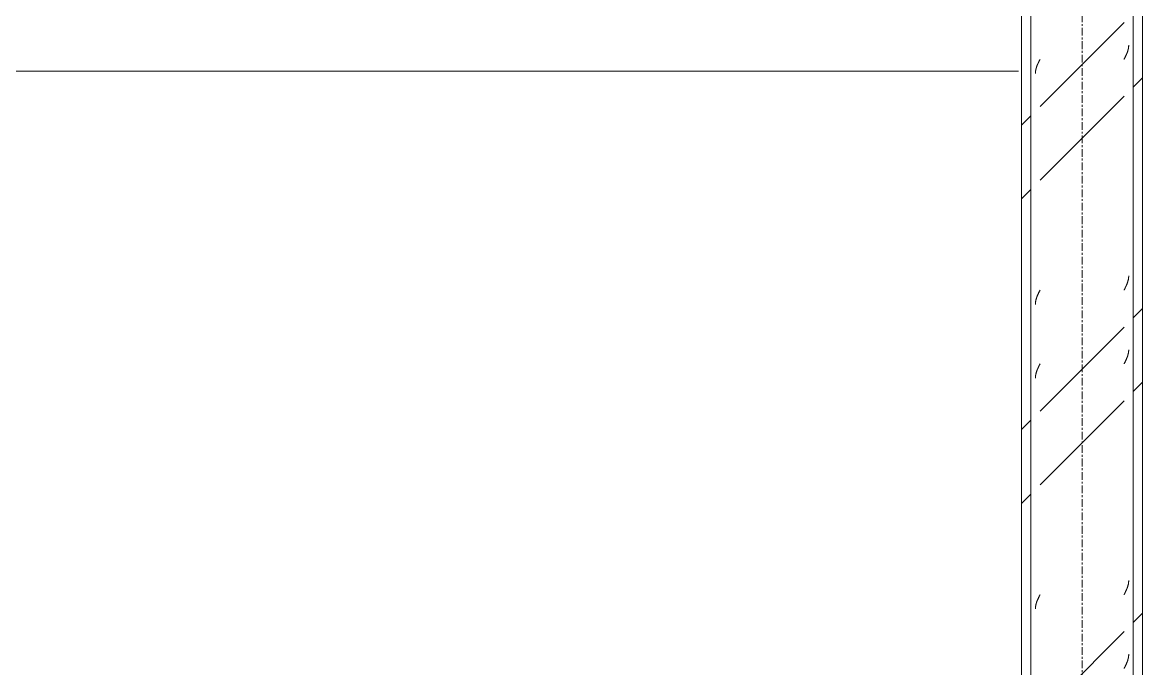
# Model space of a CAD drawing. Header units: centimetres. Extents: x -7221 to 15977, y -285 to 1507.
# Drawn here: x -6275.4 to -6090.4, y 639.2 to 745.9 of the extents above; entities that cross this region are included whole.
import ezdxf

# ---------------------------------------------------------------- set-up
doc = ezdxf.new("R2010")
doc.units = ezdxf.units.CM
doc.linetypes.add('Grid Line', pattern=[2.2225, 1.27, -0.3175, 0.3175, -0.3175])
for name, color, linetype, lineweight in [('A-CLNG', 7, 'Continuous', 9), ('S-COLS', 7, 'Continuous', 9), ('S-GRID', 7, 'Continuous', 9)]:
    doc.layers.add(name, color=color, linetype=linetype, lineweight=lineweight)
pattern_1 = [(45, (0, 0), (-25.14472, 25.14472), []), (45, (0, 38.1), (-25.14472, 25.14472), [])]

# ---------------------------------------------------------------- blocks, each defined once
blk = doc.blocks.new('PQ_RVR_ARQ-01_ZZ_ZZ_MO_T_A_rvt-1-Elevación Eje 10')
at = {"layer": 'A-CLNG', "color": 254, "lineweight": 18, "true_color": 0xe5e5e5}
blk.add_line((-6110.94, 737.79), (-6823.08, 737.79), dxfattribs=at)
blk = doc.blocks.new('FP_1-Elevación Eje 10')
at = {"layer": 'S-COLS', "color": 9, "true_color": 0xc0c0c0}
for p, q in [((-6092.75, 741.89), (-6092.74, 741.93)), ((-6092.75, 741.85), (-6092.75, 741.89)), ((-6092.74, 742.08), (-6092.74, 742.12)), ((-6092.74, 742.04), (-6092.74, 742.08)), ((-6092.74, 742), (-6092.74, 742.04)), ((-6092.74, 741.97), (-6092.74, 742)), ((-6092.74, 741.93), (-6092.74, 741.97)), ((-6093.39, 739.99), (-6093.37, 740.03)), ((-6093.37, 740.03), (-6093.35, 740.06)), ((-6093.35, 740.06), (-6093.34, 740.1)), ((-6093.34, 740.1), (-6093.32, 740.14)), ((-6093.32, 740.14), (-6093.3, 740.18)), ((-6093.3, 740.18), (-6093.28, 740.21)), ((-6093.28, 740.21), (-6093.26, 740.25)), ((-6093.26, 740.25), (-6093.25, 740.29)), ((-6093.25, 740.29), (-6093.23, 740.32)), ((-6093.23, 740.32), (-6093.21, 740.36)), ((-6093.21, 740.36), (-6093.19, 740.4)), ((-6093.19, 740.4), (-6093.18, 740.44)), ((-6093.18, 740.44), (-6093.16, 740.47)), ((-6093.16, 740.47), (-6093.14, 740.51)), ((-6093.14, 740.51), (-6093.13, 740.55)), ((-6093.13, 740.55), (-6093.11, 740.59)), ((-6093.11, 740.59), (-6093.09, 740.62)), ((-6093.09, 740.62), (-6093.08, 740.66)), ((-6093.08, 740.66), (-6093.06, 740.7)), ((-6093.06, 740.7), (-6093.05, 740.73)), ((-6093.05, 740.73), (-6093.03, 740.77)), ((-6093.03, 740.77), (-6093.02, 740.81)), ((-6093.02, 740.81), (-6093, 740.85)), ((-6093, 740.85), (-6092.99, 740.88)), ((-6092.99, 740.88), (-6092.97, 740.92)), ((-6092.97, 740.92), (-6092.96, 740.96)), ((-6092.96, 740.96), (-6092.95, 741)), ((-6092.95, 741), (-6092.94, 741.03)), ((-6092.94, 741.03), (-6092.92, 741.07)), ((-6092.92, 741.07), (-6092.91, 741.11)), ((-6092.91, 741.11), (-6092.9, 741.15)), ((-6092.9, 741.15), (-6092.89, 741.18)), ((-6092.89, 741.18), (-6092.88, 741.22)), ((-6092.88, 741.22), (-6092.87, 741.26)), ((-6092.87, 741.26), (-6092.86, 741.29)), ((-6092.86, 741.29), (-6092.85, 741.33)), ((-6092.85, 741.33), (-6092.84, 741.37)), ((-6092.84, 741.37), (-6092.83, 741.41)), ((-6092.83, 741.41), (-6092.82, 741.44)), ((-6092.82, 741.44), (-6092.81, 741.48)), ((-6092.81, 741.48), (-6092.8, 741.52)), ((-6092.8, 741.52), (-6092.79, 741.56)), ((-6092.79, 741.59), (-6092.78, 741.63)), ((-6092.79, 741.56), (-6092.79, 741.59)), ((-6092.78, 741.63), (-6092.77, 741.67)), ((-6092.77, 741.7), (-6092.76, 741.74)), ((-6092.77, 741.67), (-6092.77, 741.7)), ((-6092.76, 741.78), (-6092.75, 741.82)), ((-6092.76, 741.74), (-6092.76, 741.78)), ((-6092.75, 741.82), (-6092.75, 741.85)), ((-6093.5, 739.76), (-6093.49, 739.8)), ((-6093.49, 739.8), (-6093.47, 739.84)), ((-6093.47, 739.84), (-6093.45, 739.88)), ((-6093.45, 739.88), (-6093.43, 739.91)), ((-6093.43, 739.91), (-6093.41, 739.95)), ((-6093.41, 739.95), (-6093.39, 739.99)), ((-6092.92, 702.97), (-6092.91, 703.01)), ((-6092.91, 703.01), (-6092.9, 703.05)), ((-6092.9, 703.05), (-6092.89, 703.08)), ((-6092.89, 703.08), (-6092.88, 703.12)), ((-6092.88, 703.12), (-6092.87, 703.16)), ((-6092.87, 703.16), (-6092.86, 703.19)), ((-6092.86, 703.19), (-6092.85, 703.23)), ((-6092.85, 703.23), (-6092.84, 703.27)), ((-6092.84, 703.27), (-6092.83, 703.31)), ((-6092.83, 703.31), (-6092.82, 703.34)), ((-6092.82, 703.34), (-6092.81, 703.38)), ((-6092.81, 703.38), (-6092.8, 703.42)), ((-6092.8, 703.42), (-6092.79, 703.46)), ((-6092.79, 703.49), (-6092.78, 703.53)), ((-6092.79, 703.46), (-6092.79, 703.49)), ((-6092.78, 703.53), (-6092.77, 703.57)), ((-6092.77, 703.6), (-6092.76, 703.64)), ((-6092.77, 703.57), (-6092.77, 703.6)), ((-6092.76, 703.68), (-6092.75, 703.72)), ((-6092.76, 703.64), (-6092.76, 703.68)), ((-6092.75, 703.79), (-6092.74, 703.83)), ((-6092.75, 703.75), (-6092.75, 703.79)), ((-6092.75, 703.72), (-6092.75, 703.75)), ((-6092.74, 703.98), (-6092.74, 704.02)), ((-6092.74, 703.94), (-6092.74, 703.98)), ((-6092.74, 703.9), (-6092.74, 703.94)), ((-6092.74, 703.87), (-6092.74, 703.9)), ((-6092.74, 703.83), (-6092.74, 703.87)), ((-6093.5, 701.66), (-6093.49, 701.7)), ((-6093.49, 701.7), (-6093.47, 701.74)), ((-6093.47, 701.74), (-6093.45, 701.78)), ((-6093.45, 701.78), (-6093.43, 701.81)), ((-6093.43, 701.81), (-6093.41, 701.85)), ((-6093.41, 701.85), (-6093.39, 701.89)), ((-6093.39, 701.89), (-6093.37, 701.93)), ((-6093.37, 701.93), (-6093.35, 701.96)), ((-6093.35, 701.96), (-6093.34, 702)), ((-6093.34, 702), (-6093.32, 702.04)), ((-6093.32, 702.04), (-6093.3, 702.08)), ((-6093.3, 702.08), (-6093.28, 702.11)), ((-6093.28, 702.11), (-6093.26, 702.15)), ((-6093.26, 702.15), (-6093.25, 702.19)), ((-6093.25, 702.19), (-6093.23, 702.22)), ((-6093.23, 702.22), (-6093.21, 702.26)), ((-6093.21, 702.26), (-6093.19, 702.3)), ((-6093.19, 702.3), (-6093.18, 702.34)), ((-6093.18, 702.34), (-6093.16, 702.37)), ((-6093.16, 702.37), (-6093.14, 702.41)), ((-6093.14, 702.41), (-6093.13, 702.45)), ((-6093.13, 702.45), (-6093.11, 702.49)), ((-6093.11, 702.49), (-6093.09, 702.52)), ((-6093.09, 702.52), (-6093.08, 702.56)), ((-6093.08, 702.56), (-6093.06, 702.6)), ((-6093.06, 702.6), (-6093.05, 702.63)), ((-6093.05, 702.63), (-6093.03, 702.67)), ((-6093.03, 702.67), (-6093.02, 702.71)), ((-6093.02, 702.71), (-6093, 702.75)), ((-6093, 702.75), (-6092.99, 702.78)), ((-6092.99, 702.78), (-6092.97, 702.82)), ((-6092.97, 702.82), (-6092.96, 702.86)), ((-6092.96, 702.86), (-6092.95, 702.9)), ((-6092.95, 702.9), (-6092.94, 702.93)), ((-6092.94, 702.93), (-6092.92, 702.97)), ((-6093.23, 690.04), (-6093.21, 690.07)), ((-6093.21, 690.07), (-6093.19, 690.11)), ((-6093.19, 690.11), (-6093.18, 690.15)), ((-6093.18, 690.15), (-6093.16, 690.18)), ((-6093.16, 690.18), (-6093.14, 690.22)), ((-6093.14, 690.22), (-6093.13, 690.26)), ((-6093.13, 690.26), (-6093.11, 690.3)), ((-6093.11, 690.3), (-6093.09, 690.33)), ((-6093.09, 690.33), (-6093.08, 690.37)), ((-6093.08, 690.37), (-6093.06, 690.41)), ((-6093.06, 690.41), (-6093.05, 690.45)), ((-6093.05, 690.45), (-6093.03, 690.48)), ((-6093.03, 690.48), (-6093.02, 690.52)), ((-6093.02, 690.52), (-6093, 690.56)), ((-6093, 690.56), (-6092.99, 690.59)), ((-6092.99, 690.59), (-6092.97, 690.63)), ((-6092.97, 690.63), (-6092.96, 690.67)), ((-6092.96, 690.67), (-6092.95, 690.71)), ((-6092.95, 690.71), (-6092.94, 690.74)), ((-6092.94, 690.74), (-6092.92, 690.78)), ((-6092.92, 690.78), (-6092.91, 690.82)), ((-6092.91, 690.82), (-6092.9, 690.86)), ((-6092.9, 690.86), (-6092.89, 690.89)), ((-6092.89, 690.89), (-6092.88, 690.93)), ((-6092.88, 690.93), (-6092.87, 690.97)), ((-6092.87, 690.97), (-6092.86, 691.01)), ((-6092.86, 691.01), (-6092.85, 691.04)), ((-6092.85, 691.04), (-6092.84, 691.08)), ((-6092.84, 691.08), (-6092.83, 691.12)), ((-6092.83, 691.12), (-6092.82, 691.15)), ((-6092.82, 691.15), (-6092.81, 691.19)), ((-6092.81, 691.19), (-6092.8, 691.23)), ((-6092.8, 691.23), (-6092.79, 691.27)), ((-6092.79, 691.3), (-6092.78, 691.34)), ((-6092.79, 691.27), (-6092.79, 691.3)), ((-6092.78, 691.34), (-6092.77, 691.38)), ((-6092.77, 691.42), (-6092.76, 691.45)), ((-6092.77, 691.38), (-6092.77, 691.42)), ((-6092.76, 691.49), (-6092.75, 691.53)), ((-6092.76, 691.45), (-6092.76, 691.49)), ((-6092.75, 691.6), (-6092.74, 691.64)), ((-6092.75, 691.56), (-6092.75, 691.6)), ((-6092.75, 691.53), (-6092.75, 691.56)), ((-6092.74, 691.79), (-6092.74, 691.83)), ((-6092.74, 691.75), (-6092.74, 691.79)), ((-6092.74, 691.71), (-6092.74, 691.75)), ((-6092.74, 691.68), (-6092.74, 691.71)), ((-6092.74, 691.64), (-6092.74, 691.68)), ((-6093.5, 689.48), (-6093.49, 689.51)), ((-6093.49, 689.51), (-6093.47, 689.55)), ((-6093.47, 689.55), (-6093.45, 689.59)), ((-6093.45, 689.59), (-6093.43, 689.62)), ((-6093.43, 689.62), (-6093.41, 689.66)), ((-6093.41, 689.66), (-6093.39, 689.7)), ((-6093.39, 689.7), (-6093.37, 689.74)), ((-6093.37, 689.74), (-6093.35, 689.77)), ((-6093.35, 689.77), (-6093.34, 689.81)), ((-6093.34, 689.81), (-6093.32, 689.85)), ((-6093.32, 689.85), (-6093.3, 689.89)), ((-6093.3, 689.89), (-6093.28, 689.92)), ((-6093.28, 689.92), (-6093.26, 689.96)), ((-6093.26, 689.96), (-6093.25, 690)), ((-6093.25, 690), (-6093.23, 690.04)), ((-6092.82, 653.05), (-6092.81, 653.09)), ((-6092.81, 653.09), (-6092.8, 653.13)), ((-6092.8, 653.13), (-6092.79, 653.17)), ((-6092.79, 653.2), (-6092.78, 653.24)), ((-6092.79, 653.17), (-6092.79, 653.2)), ((-6092.78, 653.24), (-6092.77, 653.28)), ((-6092.77, 653.32), (-6092.76, 653.35)), ((-6092.77, 653.28), (-6092.77, 653.32)), ((-6092.76, 653.39), (-6092.75, 653.43)), ((-6092.76, 653.35), (-6092.76, 653.39)), ((-6092.75, 653.5), (-6092.74, 653.54)), ((-6092.75, 653.46), (-6092.75, 653.5)), ((-6092.75, 653.43), (-6092.75, 653.46)), ((-6092.74, 653.69), (-6092.74, 653.73)), ((-6092.74, 653.65), (-6092.74, 653.69)), ((-6092.74, 653.61), (-6092.74, 653.65)), ((-6092.74, 653.58), (-6092.74, 653.61)), ((-6092.74, 653.54), (-6092.74, 653.58)), ((-6093.5, 651.38), (-6093.49, 651.41)), ((-6093.49, 651.41), (-6093.47, 651.45)), ((-6093.47, 651.45), (-6093.45, 651.49)), ((-6093.45, 651.49), (-6093.43, 651.52)), ((-6093.43, 651.52), (-6093.41, 651.56)), ((-6093.41, 651.56), (-6093.39, 651.6)), ((-6093.39, 651.6), (-6093.37, 651.64)), ((-6093.37, 651.64), (-6093.35, 651.67)), ((-6093.35, 651.67), (-6093.34, 651.71)), ((-6093.34, 651.71), (-6093.32, 651.75)), ((-6093.32, 651.75), (-6093.3, 651.79)), ((-6093.3, 651.79), (-6093.28, 651.82)), ((-6093.28, 651.82), (-6093.26, 651.86)), ((-6093.26, 651.86), (-6093.25, 651.9)), ((-6093.25, 651.9), (-6093.23, 651.94)), ((-6093.23, 651.94), (-6093.21, 651.97)), ((-6093.21, 651.97), (-6093.19, 652.01)), ((-6093.19, 652.01), (-6093.18, 652.05)), ((-6093.18, 652.05), (-6093.16, 652.08)), ((-6093.16, 652.08), (-6093.14, 652.12)), ((-6093.14, 652.12), (-6093.13, 652.16)), ((-6093.13, 652.16), (-6093.11, 652.2)), ((-6093.11, 652.2), (-6093.09, 652.23)), ((-6093.09, 652.23), (-6093.08, 652.27)), ((-6093.08, 652.27), (-6093.06, 652.31)), ((-6093.06, 652.31), (-6093.05, 652.35)), ((-6093.05, 652.35), (-6093.03, 652.38)), ((-6093.03, 652.38), (-6093.02, 652.42)), ((-6093.02, 652.42), (-6093, 652.46)), ((-6093, 652.46), (-6092.99, 652.49)), ((-6092.99, 652.49), (-6092.97, 652.53)), ((-6092.97, 652.53), (-6092.96, 652.57)), ((-6092.96, 652.57), (-6092.95, 652.61)), ((-6092.95, 652.61), (-6092.94, 652.64)), ((-6092.94, 652.64), (-6092.92, 652.68)), ((-6092.92, 652.68), (-6092.91, 652.72)), ((-6092.91, 652.72), (-6092.9, 652.76)), ((-6092.9, 652.76), (-6092.89, 652.79)), ((-6092.89, 652.79), (-6092.88, 652.83)), ((-6092.88, 652.83), (-6092.87, 652.87)), ((-6092.87, 652.87), (-6092.86, 652.91)), ((-6092.86, 652.91), (-6092.85, 652.94)), ((-6092.85, 652.94), (-6092.84, 652.98)), ((-6092.84, 652.98), (-6092.83, 653.02)), ((-6092.83, 653.02), (-6092.82, 653.05)), ((-6093.08, 640.08), (-6093.06, 640.12)), ((-6093.06, 640.12), (-6093.05, 640.16)), ((-6093.05, 640.16), (-6093.03, 640.19)), ((-6093.03, 640.19), (-6093.02, 640.23)), ((-6093.02, 640.23), (-6093, 640.27)), ((-6093, 640.27), (-6092.99, 640.31)), ((-6092.99, 640.31), (-6092.97, 640.34)), ((-6092.97, 640.34), (-6092.96, 640.38)), ((-6092.96, 640.38), (-6092.95, 640.42)), ((-6092.95, 640.42), (-6092.94, 640.45)), ((-6092.94, 640.45), (-6092.92, 640.49)), ((-6092.92, 640.49), (-6092.91, 640.53)), ((-6092.91, 640.53), (-6092.9, 640.57)), ((-6092.9, 640.57), (-6092.89, 640.6)), ((-6092.89, 640.6), (-6092.88, 640.64)), ((-6092.88, 640.64), (-6092.87, 640.68)), ((-6092.87, 640.68), (-6092.86, 640.72)), ((-6092.86, 640.72), (-6092.85, 640.75)), ((-6092.85, 640.75), (-6092.84, 640.79)), ((-6092.84, 640.79), (-6092.83, 640.83)), ((-6092.83, 640.83), (-6092.82, 640.86)), ((-6092.82, 640.86), (-6092.81, 640.9)), ((-6092.81, 640.9), (-6092.8, 640.94)), ((-6092.8, 640.94), (-6092.79, 640.98)), ((-6092.79, 641.01), (-6092.78, 641.05)), ((-6092.79, 640.98), (-6092.79, 641.01)), ((-6092.78, 641.05), (-6092.77, 641.09)), ((-6092.77, 641.13), (-6092.76, 641.16)), ((-6092.77, 641.09), (-6092.77, 641.13)), ((-6092.76, 641.2), (-6092.75, 641.24)), ((-6092.76, 641.16), (-6092.76, 641.2)), ((-6092.75, 641.31), (-6092.74, 641.35)), ((-6092.75, 641.28), (-6092.75, 641.31)), ((-6092.75, 641.24), (-6092.75, 641.28)), ((-6092.74, 641.5), (-6092.74, 641.54)), ((-6092.74, 641.46), (-6092.74, 641.5)), ((-6092.74, 641.42), (-6092.74, 641.46)), ((-6092.74, 641.39), (-6092.74, 641.42)), ((-6092.74, 641.35), (-6092.74, 641.39)), ((-6093.5, 639.19), (-6093.49, 639.22)), ((-6093.49, 639.22), (-6093.47, 639.26)), ((-6093.47, 639.26), (-6093.45, 639.3)), ((-6093.45, 639.3), (-6093.43, 639.34)), ((-6093.43, 639.34), (-6093.41, 639.37)), ((-6093.41, 639.37), (-6093.39, 639.41)), ((-6093.39, 639.41), (-6093.37, 639.45)), ((-6093.37, 639.45), (-6093.35, 639.48)), ((-6093.35, 639.48), (-6093.34, 639.52)), ((-6093.34, 639.52), (-6093.32, 639.56)), ((-6093.32, 639.56), (-6093.3, 639.6)), ((-6093.3, 639.6), (-6093.28, 639.63)), ((-6093.28, 639.63), (-6093.26, 639.67)), ((-6093.26, 639.67), (-6093.25, 639.71)), ((-6093.25, 639.71), (-6093.23, 639.75)), ((-6093.23, 639.75), (-6093.21, 639.78)), ((-6093.21, 639.78), (-6093.19, 639.82)), ((-6093.19, 639.82), (-6093.18, 639.86)), ((-6093.18, 639.86), (-6093.16, 639.89)), ((-6093.16, 639.89), (-6093.14, 639.93)), ((-6093.14, 639.93), (-6093.13, 639.97)), ((-6093.13, 639.97), (-6093.11, 640.01)), ((-6093.11, 640.01), (-6093.09, 640.04)), ((-6093.09, 640.04), (-6093.08, 640.08))]:
    blk.add_line(p, q, dxfattribs=at)
blk = doc.blocks.new('FP_2-Elevación Eje 10')
at = {"layer": 'S-COLS', "color": 9, "true_color": 0xc0c0c0}
for p, q in [((-6108.06, 738.12), (-6108.05, 738.16)), ((-6108.05, 738.16), (-6108.04, 738.2)), ((-6108.04, 738.2), (-6108.03, 738.24)), ((-6108.03, 738.24), (-6108.02, 738.27)), ((-6108.02, 738.27), (-6108.01, 738.31)), ((-6108.01, 738.31), (-6108, 738.35)), ((-6108, 738.35), (-6107.99, 738.38)), ((-6107.99, 738.38), (-6107.98, 738.42)), ((-6107.98, 738.42), (-6107.97, 738.46)), ((-6107.97, 738.46), (-6107.95, 738.5)), ((-6107.95, 738.5), (-6107.94, 738.53)), ((-6107.94, 738.53), (-6107.93, 738.57)), ((-6107.93, 738.57), (-6107.91, 738.61)), ((-6107.91, 738.61), (-6107.9, 738.65)), ((-6107.9, 738.65), (-6107.89, 738.68)), ((-6107.89, 738.68), (-6107.87, 738.72)), ((-6107.87, 738.72), (-6107.86, 738.76)), ((-6107.86, 738.76), (-6107.84, 738.8)), ((-6107.84, 738.8), (-6107.83, 738.83)), ((-6107.83, 738.83), (-6107.81, 738.87)), ((-6107.81, 738.87), (-6107.8, 738.91)), ((-6107.8, 738.91), (-6107.78, 738.94)), ((-6107.78, 738.94), (-6107.76, 738.98)), ((-6107.76, 738.98), (-6107.75, 739.02)), ((-6107.75, 739.02), (-6107.73, 739.06)), ((-6107.73, 739.06), (-6107.71, 739.09)), ((-6107.71, 739.09), (-6107.7, 739.13)), ((-6107.7, 739.13), (-6107.68, 739.17)), ((-6107.68, 739.17), (-6107.66, 739.21)), ((-6107.66, 739.21), (-6107.64, 739.24)), ((-6107.64, 739.24), (-6107.63, 739.28)), ((-6107.63, 739.28), (-6107.61, 739.32)), ((-6107.61, 739.32), (-6107.59, 739.35)), ((-6107.59, 739.35), (-6107.57, 739.39)), ((-6107.57, 739.39), (-6107.55, 739.43)), ((-6107.55, 739.43), (-6107.53, 739.47)), ((-6107.53, 739.47), (-6107.52, 739.5)), ((-6107.52, 739.5), (-6107.5, 739.54)), ((-6107.5, 739.54), (-6107.48, 739.58)), ((-6107.48, 739.58), (-6107.46, 739.62)), ((-6107.46, 739.62), (-6107.44, 739.65)), ((-6107.44, 739.65), (-6107.42, 739.69)), ((-6107.42, 739.69), (-6107.4, 739.73)), ((-6107.4, 739.73), (-6107.38, 739.76)), ((-6108.15, 737.6), (-6108.14, 737.64)), ((-6108.15, 737.56), (-6108.15, 737.6)), ((-6108.15, 737.53), (-6108.15, 737.56)), ((-6108.15, 737.49), (-6108.15, 737.53)), ((-6108.15, 737.45), (-6108.15, 737.49)), ((-6108.15, 737.41), (-6108.15, 737.45)), ((-6108.14, 737.68), (-6108.13, 737.71)), ((-6108.14, 737.64), (-6108.14, 737.68)), ((-6108.13, 737.79), (-6108.12, 737.83)), ((-6108.13, 737.75), (-6108.13, 737.79)), ((-6108.13, 737.71), (-6108.13, 737.75)), ((-6108.12, 737.83), (-6108.11, 737.86)), ((-6108.11, 737.9), (-6108.1, 737.94)), ((-6108.11, 737.86), (-6108.11, 737.9)), ((-6108.1, 737.94), (-6108.09, 737.97)), ((-6108.09, 738.01), (-6108.08, 738.05)), ((-6108.09, 737.97), (-6108.09, 738.01)), ((-6108.08, 738.05), (-6108.07, 738.09)), ((-6108.07, 738.09), (-6108.06, 738.12)), ((-6107.64, 701.14), (-6107.63, 701.18)), ((-6107.63, 701.18), (-6107.61, 701.22)), ((-6107.61, 701.22), (-6107.59, 701.25)), ((-6107.59, 701.25), (-6107.57, 701.29)), ((-6107.57, 701.29), (-6107.55, 701.33)), ((-6107.55, 701.33), (-6107.53, 701.37)), ((-6107.53, 701.37), (-6107.52, 701.4)), ((-6107.52, 701.4), (-6107.5, 701.44)), ((-6107.5, 701.44), (-6107.48, 701.48)), ((-6107.48, 701.48), (-6107.46, 701.52)), ((-6107.46, 701.52), (-6107.44, 701.55)), ((-6107.44, 701.55), (-6107.42, 701.59)), ((-6107.42, 701.59), (-6107.4, 701.63)), ((-6107.4, 701.63), (-6107.38, 701.66)), ((-6108.15, 699.5), (-6108.14, 699.54)), ((-6108.15, 699.46), (-6108.15, 699.5)), ((-6108.15, 699.43), (-6108.15, 699.46)), ((-6108.15, 699.39), (-6108.15, 699.43)), ((-6108.15, 699.35), (-6108.15, 699.39)), ((-6108.15, 699.31), (-6108.15, 699.35)), ((-6108.14, 699.58), (-6108.13, 699.61)), ((-6108.14, 699.54), (-6108.14, 699.58)), ((-6108.13, 699.69), (-6108.12, 699.73)), ((-6108.13, 699.65), (-6108.13, 699.69)), ((-6108.13, 699.61), (-6108.13, 699.65)), ((-6108.12, 699.73), (-6108.11, 699.76)), ((-6108.11, 699.8), (-6108.1, 699.84)), ((-6108.11, 699.76), (-6108.11, 699.8)), ((-6108.1, 699.84), (-6108.09, 699.87)), ((-6108.09, 699.91), (-6108.08, 699.95)), ((-6108.09, 699.87), (-6108.09, 699.91)), ((-6108.08, 699.95), (-6108.07, 699.99)), ((-6108.07, 699.99), (-6108.06, 700.02)), ((-6108.06, 700.02), (-6108.05, 700.06)), ((-6108.05, 700.06), (-6108.04, 700.1)), ((-6108.04, 700.1), (-6108.03, 700.14)), ((-6108.03, 700.14), (-6108.02, 700.17)), ((-6108.02, 700.17), (-6108.01, 700.21)), ((-6108.01, 700.21), (-6108, 700.25)), ((-6108, 700.25), (-6107.99, 700.28)), ((-6107.99, 700.28), (-6107.98, 700.32)), ((-6107.98, 700.32), (-6107.97, 700.36)), ((-6107.97, 700.36), (-6107.95, 700.4)), ((-6107.95, 700.4), (-6107.94, 700.43)), ((-6107.94, 700.43), (-6107.93, 700.47)), ((-6107.93, 700.47), (-6107.91, 700.51)), ((-6107.91, 700.51), (-6107.9, 700.55)), ((-6107.9, 700.55), (-6107.89, 700.58)), ((-6107.89, 700.58), (-6107.87, 700.62)), ((-6107.87, 700.62), (-6107.86, 700.66)), ((-6107.86, 700.66), (-6107.84, 700.7)), ((-6107.84, 700.7), (-6107.83, 700.73)), ((-6107.83, 700.73), (-6107.81, 700.77)), ((-6107.81, 700.77), (-6107.8, 700.81)), ((-6107.8, 700.81), (-6107.78, 700.84)), ((-6107.78, 700.84), (-6107.76, 700.88)), ((-6107.76, 700.88), (-6107.75, 700.92)), ((-6107.75, 700.92), (-6107.73, 700.96)), ((-6107.73, 700.96), (-6107.71, 700.99)), ((-6107.71, 700.99), (-6107.7, 701.03)), ((-6107.7, 701.03), (-6107.68, 701.07)), ((-6107.68, 701.07), (-6107.66, 701.11)), ((-6107.66, 701.11), (-6107.64, 701.14)), ((-6107.97, 688.17), (-6107.95, 688.21)), ((-6107.95, 688.21), (-6107.94, 688.24)), ((-6107.94, 688.24), (-6107.93, 688.28)), ((-6107.93, 688.28), (-6107.91, 688.32)), ((-6107.91, 688.32), (-6107.9, 688.36)), ((-6107.9, 688.36), (-6107.89, 688.39)), ((-6107.89, 688.39), (-6107.87, 688.43)), ((-6107.87, 688.43), (-6107.86, 688.47)), ((-6107.86, 688.47), (-6107.84, 688.51)), ((-6107.84, 688.51), (-6107.83, 688.54)), ((-6107.83, 688.54), (-6107.81, 688.58)), ((-6107.81, 688.58), (-6107.8, 688.62)), ((-6107.8, 688.62), (-6107.78, 688.65)), ((-6107.78, 688.65), (-6107.76, 688.69)), ((-6107.76, 688.69), (-6107.75, 688.73)), ((-6107.75, 688.73), (-6107.73, 688.77)), ((-6107.73, 688.77), (-6107.71, 688.8)), ((-6107.71, 688.8), (-6107.7, 688.84)), ((-6107.7, 688.84), (-6107.68, 688.88)), ((-6107.68, 688.88), (-6107.66, 688.92)), ((-6107.66, 688.92), (-6107.64, 688.95)), ((-6107.64, 688.95), (-6107.63, 688.99)), ((-6107.63, 688.99), (-6107.61, 689.03)), ((-6107.61, 689.03), (-6107.59, 689.07)), ((-6107.59, 689.07), (-6107.57, 689.1)), ((-6107.57, 689.1), (-6107.55, 689.14)), ((-6107.55, 689.14), (-6107.53, 689.18)), ((-6107.53, 689.18), (-6107.52, 689.21)), ((-6107.52, 689.21), (-6107.5, 689.25)), ((-6107.5, 689.25), (-6107.48, 689.29)), ((-6107.48, 689.29), (-6107.46, 689.33)), ((-6107.46, 689.33), (-6107.44, 689.36)), ((-6107.44, 689.36), (-6107.42, 689.4)), ((-6107.42, 689.4), (-6107.4, 689.44)), ((-6107.4, 689.44), (-6107.38, 689.48)), ((-6108.15, 687.31), (-6108.14, 687.35)), ((-6108.15, 687.27), (-6108.15, 687.31)), ((-6108.15, 687.24), (-6108.15, 687.27)), ((-6108.15, 687.2), (-6108.15, 687.24)), ((-6108.15, 687.16), (-6108.15, 687.2)), ((-6108.15, 687.13), (-6108.15, 687.16)), ((-6108.14, 687.39), (-6108.13, 687.42)), ((-6108.14, 687.35), (-6108.14, 687.39)), ((-6108.13, 687.5), (-6108.12, 687.54)), ((-6108.13, 687.46), (-6108.13, 687.5)), ((-6108.13, 687.42), (-6108.13, 687.46)), ((-6108.12, 687.54), (-6108.11, 687.57)), ((-6108.11, 687.61), (-6108.1, 687.65)), ((-6108.11, 687.57), (-6108.11, 687.61)), ((-6108.1, 687.65), (-6108.09, 687.68)), ((-6108.09, 687.72), (-6108.08, 687.76)), ((-6108.09, 687.68), (-6108.09, 687.72)), ((-6108.08, 687.76), (-6108.07, 687.8)), ((-6108.07, 687.8), (-6108.06, 687.83)), ((-6108.06, 687.83), (-6108.05, 687.87)), ((-6108.05, 687.87), (-6108.04, 687.91)), ((-6108.04, 687.91), (-6108.03, 687.95)), ((-6108.03, 687.95), (-6108.02, 687.98)), ((-6108.02, 687.98), (-6108.01, 688.02)), ((-6108.01, 688.02), (-6108, 688.06)), ((-6108, 688.06), (-6107.99, 688.1)), ((-6107.99, 688.1), (-6107.98, 688.13)), ((-6107.98, 688.13), (-6107.97, 688.17)), ((-6107.48, 651.19), (-6107.46, 651.23)), ((-6107.46, 651.23), (-6107.44, 651.26)), ((-6107.44, 651.26), (-6107.42, 651.3)), ((-6107.42, 651.3), (-6107.4, 651.34)), ((-6107.4, 651.34), (-6107.38, 651.38)), ((-6108.13, 649.4), (-6108.12, 649.44)), ((-6108.13, 649.36), (-6108.13, 649.4)), ((-6108.13, 649.32), (-6108.13, 649.36)), ((-6108.12, 649.44), (-6108.11, 649.47)), ((-6108.11, 649.51), (-6108.1, 649.55)), ((-6108.11, 649.47), (-6108.11, 649.51)), ((-6108.1, 649.55), (-6108.09, 649.58)), ((-6108.09, 649.62), (-6108.08, 649.66)), ((-6108.09, 649.58), (-6108.09, 649.62)), ((-6108.08, 649.66), (-6108.07, 649.7)), ((-6108.07, 649.7), (-6108.06, 649.73)), ((-6108.06, 649.73), (-6108.05, 649.77)), ((-6108.05, 649.77), (-6108.04, 649.81)), ((-6108.04, 649.81), (-6108.03, 649.85)), ((-6108.03, 649.85), (-6108.02, 649.88)), ((-6108.02, 649.88), (-6108.01, 649.92)), ((-6108.01, 649.92), (-6108, 649.96)), ((-6108, 649.96), (-6107.99, 650)), ((-6107.99, 650), (-6107.98, 650.03)), ((-6107.98, 650.03), (-6107.97, 650.07)), ((-6107.97, 650.07), (-6107.95, 650.11)), ((-6107.95, 650.11), (-6107.94, 650.14)), ((-6107.94, 650.14), (-6107.93, 650.18)), ((-6107.93, 650.18), (-6107.91, 650.22)), ((-6107.91, 650.22), (-6107.9, 650.26)), ((-6107.9, 650.26), (-6107.89, 650.29)), ((-6107.89, 650.29), (-6107.87, 650.33)), ((-6107.87, 650.33), (-6107.86, 650.37)), ((-6107.86, 650.37), (-6107.84, 650.41)), ((-6107.84, 650.41), (-6107.83, 650.44)), ((-6107.83, 650.44), (-6107.81, 650.48)), ((-6107.81, 650.48), (-6107.8, 650.52)), ((-6107.8, 650.52), (-6107.78, 650.55)), ((-6107.78, 650.55), (-6107.76, 650.59)), ((-6107.76, 650.59), (-6107.75, 650.63)), ((-6107.75, 650.63), (-6107.73, 650.67)), ((-6107.73, 650.67), (-6107.71, 650.7)), ((-6107.71, 650.7), (-6107.7, 650.74)), ((-6107.7, 650.74), (-6107.68, 650.78)), ((-6107.68, 650.78), (-6107.66, 650.82)), ((-6107.66, 650.82), (-6107.64, 650.85)), ((-6107.64, 650.85), (-6107.63, 650.89)), ((-6107.63, 650.89), (-6107.61, 650.93)), ((-6107.61, 650.93), (-6107.59, 650.97)), ((-6107.59, 650.97), (-6107.57, 651)), ((-6107.57, 651), (-6107.55, 651.04)), ((-6107.55, 651.04), (-6107.53, 651.08)), ((-6107.53, 651.08), (-6107.52, 651.11)), ((-6107.52, 651.11), (-6107.5, 651.15)), ((-6107.5, 651.15), (-6107.48, 651.19)), ((-6108.15, 649.21), (-6108.14, 649.25)), ((-6108.15, 649.17), (-6108.15, 649.21)), ((-6108.15, 649.14), (-6108.15, 649.17)), ((-6108.15, 649.1), (-6108.15, 649.14)), ((-6108.15, 649.06), (-6108.15, 649.1)), ((-6108.15, 649.03), (-6108.15, 649.06)), ((-6108.14, 649.29), (-6108.13, 649.32)), ((-6108.14, 649.25), (-6108.14, 649.29))]:
    blk.add_line(p, q, dxfattribs=at)
blk = doc.blocks.new('UC-Perfil universal-Pilar - 200 x 200-1745402-Elevación Eje 10')
at = {"layer": 'S-COLS', "true_color": 0xc0c0c0}
h = blk.add_hatch(dxfattribs=at)
h.set_pattern_fill('FP_2', color=9, style=0, pattern_type=2)
h.set_pattern_definition(pattern_1)
h.paths.add_polyline_path([(-6108.9, 94), (-6108.9, 933.53), (-6110.44, 933.53), (-6110.44, 94)])
h = blk.add_hatch(dxfattribs=at)
h.set_pattern_fill('FP_2', color=9, style=0, pattern_type=2)
h.set_pattern_definition(pattern_1)
h.paths.add_polyline_path([(-6107.38, 94), (-6093.5, 94), (-6093.5, 933.53), (-6107.38, 933.53), (-6107.38, 94.42)])
h = blk.add_hatch(dxfattribs=at)
h.set_pattern_fill('FP_2', color=9, style=0, pattern_type=2)
h.set_pattern_definition(pattern_1)
h.paths.add_polyline_path([(-6090.44, 94), (-6090.44, 933.53), (-6091.98, 933.53), (-6091.98, 94)])
at = {"layer": 'S-COLS'}
for p, q in [((-6110.44, 933.53), (-6110.44, 94)), ((-6108.9, 933.53), (-6108.9, 94)), ((-6091.98, 933.53), (-6091.98, 94)), ((-6090.44, 933.53), (-6090.44, 94))]:
    blk.add_line(p, q, dxfattribs=at)
for name in ['FP_1-Elevación Eje 10', 'FP_2-Elevación Eje 10']:
    blk.add_blockref(name, (0, 0), dxfattribs=at)

msp = doc.modelspace()

# ---------------------------------------------------------------- linework, layer by layer
at = {"layer": 'S-GRID', "color": 253, "linetype": 'Grid Line', "true_color": 0xaaaaaa}
msp.add_line((-6100.445, -18.626), (-6100.445, 1273.722), dxfattribs=at)

# ---------------------------------------------------------------- block references
at = {"lineweight": 5}
msp.add_blockref('PQ_RVR_ARQ-01_ZZ_ZZ_MO_T_A_rvt-1-Elevación Eje 10', (0, 0), dxfattribs=at)
at = {"layer": 'S-COLS'}
msp.add_blockref('UC-Perfil universal-Pilar - 200 x 200-1745402-Elevación Eje 10', (0, 0), dxfattribs=at)

doc.saveas('drawing.dxf')
